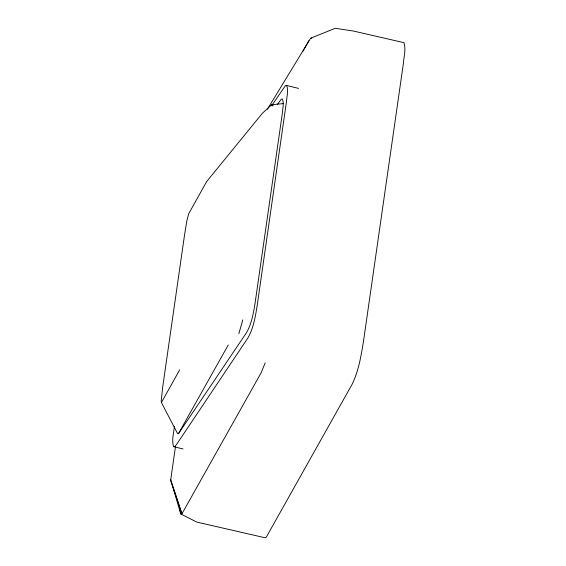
<?xml version="1.0" encoding="UTF-8"?>
<svg xmlns="http://www.w3.org/2000/svg" width="566" height="566" viewBox="0 0 566 566"><rect width="100%" height="100%" fill="white"/><g stroke="black" fill="none" stroke-linecap="round" stroke-linejoin="round"><path stroke-width="0.85" d="M161.154 401.435L162.619 387.632L184.757 233.496L186.957 220.238L188.719 213.679L206.71 181.481L262.419 113.235L271.744 104.703L283.106 103.62M174.378 426.396C173.875 433.04 171.371 440.185 173.628 446.659L183.009 448.951M175.495 446.532L170.621 480.47L181.934 513.836L180.738 513.942L180.066 510.093M242.793 319.875L238.859 333.671M265.185 362.848L261.181 372.732L181.934 513.836L170.734 479.685L180.738 513.942L196.812 522.093L264.817 537.7L266.14 537.403L352.109 384.293C358.738 370.78 361.122 355.681 363.542 340.965L403.325 63.916C403.742 56.947 406.183 49.504 403.968 42.669L353.453 31.045L335.27 28.3L310.621 38.226L267.385 109.231M302.845 51.442L308.873 40.653M161.664 402.072L179.663 369.874M228.261 344.97L178.361 433.775L177.632 433.669L161.303 402.327M271.595 105.736L285.455 85.6L286.622 85.48L298.565 88.402M277.354 104.526L281.309 99.135L282.384 99.022C284.302 103.649 282.526 108.927 282.278 113.738L255.047 303.376C253.363 313.38 251.679 323.766 246.514 332.666L178.948 433.004M173.628 446.659L174.795 446.539L176.429 444.657L247.837 338.065C253.419 328.45 255.245 317.215 257.063 306.397L286.502 101.385C286.771 96.185 288.695 90.482 286.622 85.48M310.621 38.226L311.816 38.113M271.744 104.703L272.564 104.632L273.01 106.118"/></g></svg>
